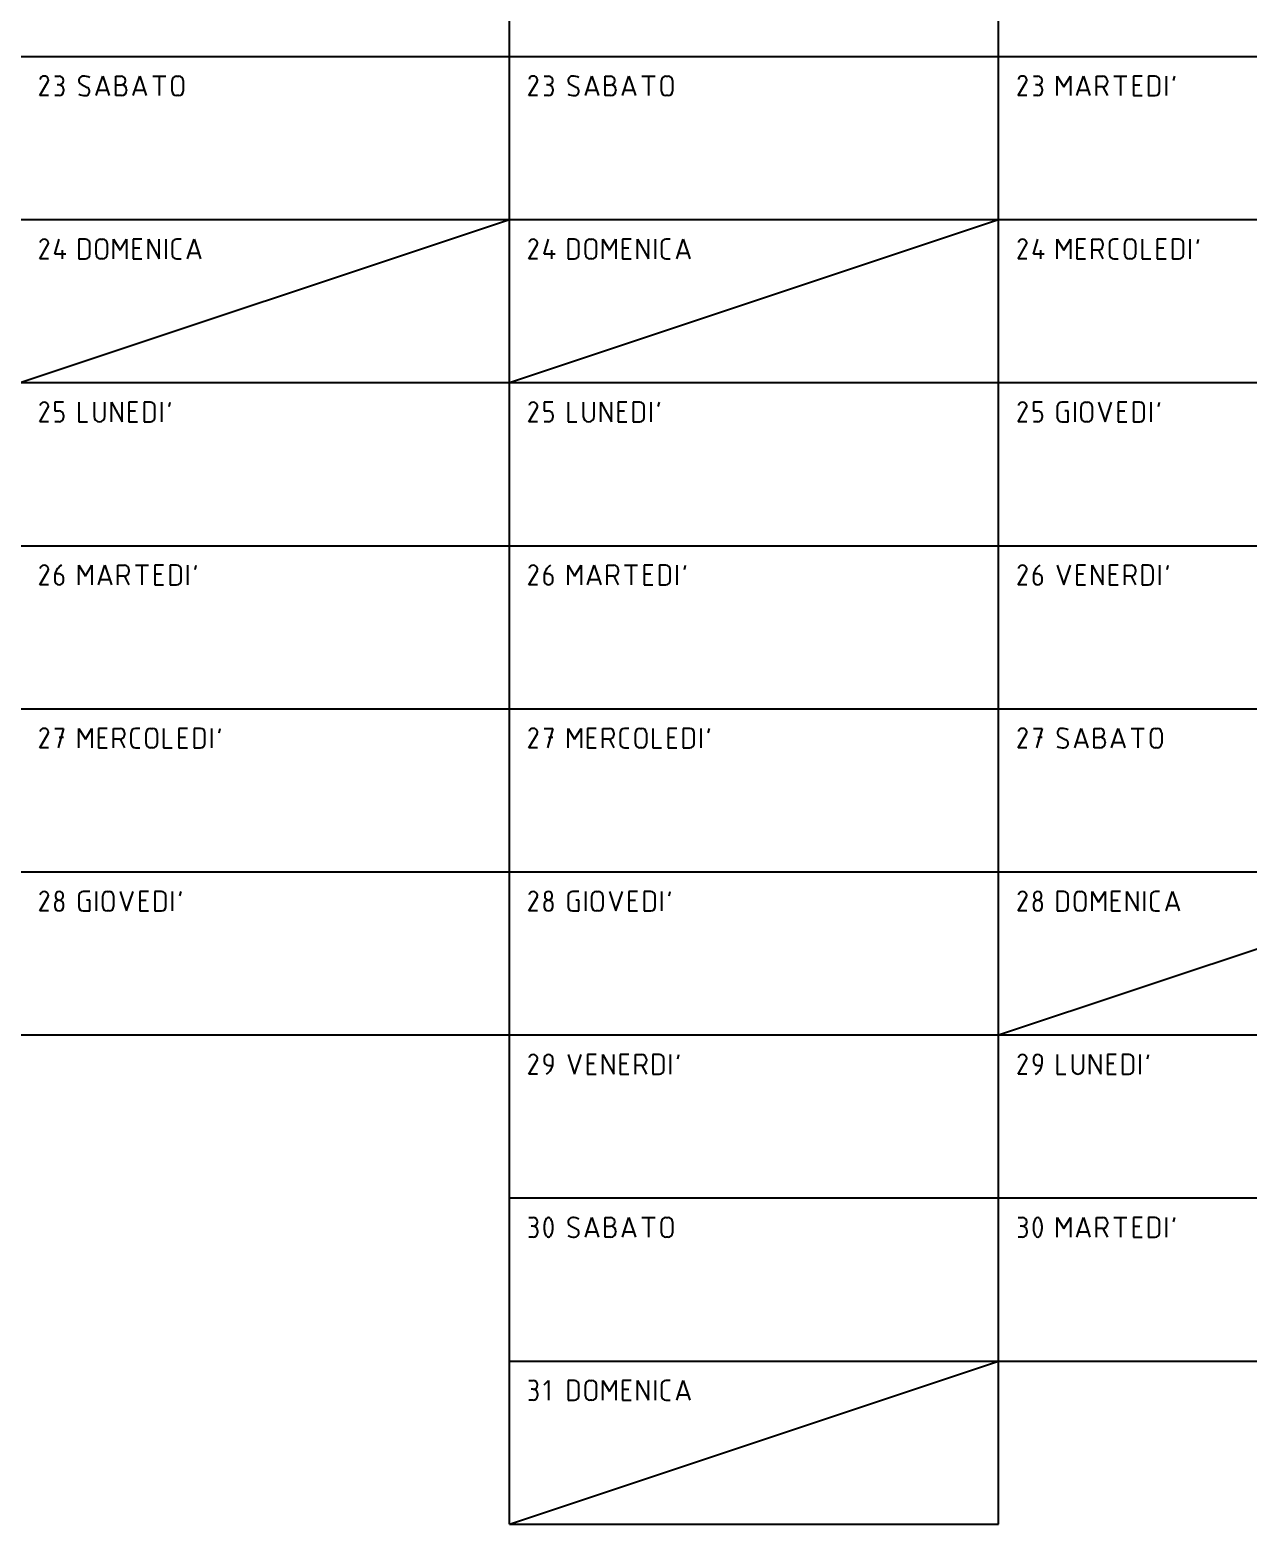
# Model space of a CAD drawing. Header units: millimetres. Extents: x 0 to 750, y -760 to 40.
# Drawn here: x 376.5 to 563.2, y -760 to -530.9 of the extents above; entities that cross this region are included whole.
import ezdxf

# ---------------------------------------------------------------- set-up
doc = ezdxf.new("R2010")
doc.units = ezdxf.units.MM
doc.layers.get('0').update_dxf_attribs({"lineweight": 40, "true_color": 0xffffff})

msp = doc.modelspace()

# ---------------------------------------------------------------- linework, layer by layer
for p, q in [((450, -535), (450, -510)), ((525, -535), (525, -510)), ((375, -535), (450, -535)), ((450, -560), (450, -535)), ((450, -535), (525, -535)), ((525, -560), (525, -535)), ((525, -535), (600, -535)), ((380.33, -538), (381, -538)), ((386.67, -541), (387.67, -538)), ((387.67, -538), (388.67, -541)), ((389.67, -541), (389.67, -538)), ((389.67, -538), (390.5, -538)), ((392.33, -541), (393.33, -538)), ((393.33, -538), (394.33, -541)), ((395.33, -538), (397.33, -538)), ((396.33, -538), (396.33, -541)), ((399, -538), (399.33, -538)), ((455.33, -538), (456, -538)), ((461.67, -541), (462.67, -538)), ((462.67, -538), (463.67, -541)), ((464.67, -541), (464.67, -538)), ((464.67, -538), (465.5, -538)), ((467.33, -541), (468.33, -538)), ((468.33, -538), (469.33, -541)), ((470.33, -538), (472.33, -538)), ((471.33, -538), (471.33, -541)), ((474, -538), (474.33, -538)), ((530.33, -538), (531, -538)), ((534, -541), (534, -538)), ((534, -538), (535, -539.67)), ((535, -539.67), (536, -538)), ((536, -538), (536, -541)), ((537, -541), (538, -538)), ((538, -538), (539, -541)), ((540, -541), (540, -538)), ((540, -538), (541, -538)), ((542.67, -538), (544.67, -538)), ((543.67, -538), (543.67, -541)), ((547, -538), (545.67, -538)), ((545.67, -538), (545.67, -541)), ((549, -538), (548, -538)), ((548, -538), (548, -541)), ((550.67, -538), (550.67, -541)), ((551.83, -538.67), (552, -538)), ((378, -541), (379.29, -538.78)), ((381, -539.33), (380.67, -539.33)), ((381.67, -540), (381.67, -540.33)), ((384.36, -539.26), (385.3, -539.74)), ((386.94, -540.17), (388.39, -540.17)), ((389.67, -539.33), (390.53, -539.33)), ((391.33, -540.13), (391.33, -540.2)), ((392.61, -540.17), (394.06, -540.17)), ((398.33, -540.33), (398.33, -538.67)), ((400, -538.67), (400, -540.33)), ((453, -541), (454.29, -538.78)), ((456, -539.33), (455.67, -539.33)), ((456.67, -540), (456.67, -540.33)), ((459.36, -539.26), (460.3, -539.74)), ((461.94, -540.17), (463.39, -540.17)), ((464.67, -539.33), (465.53, -539.33)), ((466.33, -540.13), (466.33, -540.2)), ((467.61, -540.17), (469.06, -540.17)), ((473.33, -540.33), (473.33, -538.67)), ((475, -538.67), (475, -540.33)), ((528, -541), (529.29, -538.78)), ((531, -539.33), (530.67, -539.33)), ((531.67, -540), (531.67, -540.33)), ((537.28, -540.17), (538.72, -540.17)), ((541, -539.67), (540, -539.67)), ((541, -539.67), (541.67, -541)), ((541.67, -538.67), (541.67, -539)), ((545.67, -539.33), (546.67, -539.33)), ((549.67, -540.33), (549.67, -538.67)), ((379.33, -541), (378, -541)), ((381, -541), (380.33, -541)), ((390.53, -541), (389.67, -541)), ((399.33, -541), (399, -541)), ((454.33, -541), (453, -541)), ((456, -541), (455.33, -541)), ((465.53, -541), (464.67, -541)), ((474.33, -541), (474, -541)), ((529.33, -541), (528, -541)), ((531, -541), (530.33, -541)), ((545.67, -541), (547, -541)), ((548, -541), (549, -541)), ((375, -585), (450, -560)), ((375, -560), (450, -560)), ((450, -585), (450, -560)), ((450, -585), (525, -560)), ((450, -560), (525, -560)), ((525, -585), (525, -560)), ((525, -560), (600, -560)), ((380.33, -565.33), (381, -563)), ((385, -563), (384, -563)), ((384, -563), (384, -566)), ((387.33, -563), (387.67, -563)), ((389.33, -566), (389.33, -563)), ((389.33, -563), (390.33, -564.67)), ((390.33, -564.67), (391.33, -563)), ((391.33, -563), (391.33, -566)), ((393.67, -563), (392.33, -563)), ((392.33, -563), (392.33, -566)), ((394.67, -566), (394.67, -563)), ((394.67, -563), (396.33, -566)), ((396.33, -566), (396.33, -563)), ((397.33, -563), (397.33, -566)), ((399.67, -563), (399, -563)), ((400.67, -566), (401.67, -563)), ((401.67, -563), (402.67, -566)), ((455.33, -565.33), (456, -563)), ((460, -563), (459, -563)), ((459, -563), (459, -566)), ((462.33, -563), (462.67, -563)), ((464.33, -566), (464.33, -563)), ((464.33, -563), (465.33, -564.67)), ((465.33, -564.67), (466.33, -563)), ((466.33, -563), (466.33, -566)), ((468.67, -563), (467.33, -563)), ((467.33, -563), (467.33, -566)), ((469.67, -566), (469.67, -563)), ((469.67, -563), (471.33, -566)), ((471.33, -566), (471.33, -563)), ((472.33, -563), (472.33, -566)), ((474.67, -563), (474, -563)), ((475.67, -566), (476.67, -563)), ((476.67, -563), (477.67, -566)), ((530.33, -565.33), (531, -563)), ((534, -566), (534, -563)), ((534, -563), (535, -564.67)), ((535, -564.67), (536, -563)), ((536, -563), (536, -566)), ((538.33, -563), (537, -563)), ((537, -563), (537, -566)), ((539.33, -566), (539.33, -563)), ((539.33, -563), (540.33, -563)), ((543.33, -563), (542.67, -563)), ((545, -563), (545.33, -563)), ((547, -563), (547, -566)), ((550.67, -563), (549.33, -563)), ((549.33, -563), (549.33, -566)), ((552.67, -563), (551.67, -563)), ((551.67, -563), (551.67, -566)), ((554.33, -563), (554.33, -566)), ((555.5, -563.67), (555.67, -563)), ((378, -566), (379.29, -563.78)), ((382, -565.33), (380.33, -565.33)), ((381.5, -566), (381.5, -564.67)), ((385.67, -565.33), (385.67, -563.67)), ((386.67, -565.33), (386.67, -563.67)), ((388.33, -563.67), (388.33, -565.33)), ((392.33, -564.33), (393.33, -564.33)), ((398.33, -563.67), (398.33, -565.33)), ((400.94, -565.17), (402.39, -565.17)), ((453, -566), (454.29, -563.78)), ((457, -565.33), (455.33, -565.33)), ((456.5, -566), (456.5, -564.67)), ((460.67, -565.33), (460.67, -563.67)), ((461.67, -565.33), (461.67, -563.67)), ((463.33, -563.67), (463.33, -565.33)), ((467.33, -564.33), (468.33, -564.33)), ((473.33, -563.67), (473.33, -565.33)), ((475.94, -565.17), (477.39, -565.17)), ((528, -566), (529.29, -563.78)), ((532, -565.33), (530.33, -565.33)), ((531.5, -566), (531.5, -564.67)), ((537, -564.33), (538, -564.33)), ((540.33, -564.67), (539.33, -564.67)), ((540.33, -564.67), (541, -566)), ((541, -563.67), (541, -564)), ((542, -563.67), (542, -565.33)), ((544.33, -565.33), (544.33, -563.67)), ((546, -563.67), (546, -565.33)), ((549.33, -564.33), (550.33, -564.33)), ((553.33, -565.33), (553.33, -563.67)), ((379.33, -566), (378, -566)), ((384, -566), (385, -566)), ((387.67, -566), (387.33, -566)), ((392.33, -566), (393.67, -566)), ((399, -566), (399.67, -566)), ((454.33, -566), (453, -566)), ((459, -566), (460, -566)), ((462.67, -566), (462.33, -566)), ((467.33, -566), (468.67, -566)), ((474, -566), (474.67, -566)), ((529.33, -566), (528, -566)), ((537, -566), (538.33, -566)), ((542.67, -566), (543.33, -566)), ((545.33, -566), (545, -566)), ((547, -566), (548.33, -566)), ((549.33, -566), (550.67, -566)), ((551.67, -566), (552.67, -566)), ((375, -585), (450, -585)), ((450, -610), (450, -585)), ((450, -585), (525, -585)), ((525, -610), (525, -585)), ((525, -585), (600, -585)), ((381.67, -588), (380.33, -588)), ((380.33, -588), (380.33, -589.33)), ((384, -588), (384, -591)), ((386.33, -588), (386.33, -590.17)), ((388, -590.17), (388, -588)), ((389, -591), (389, -588)), ((389, -588), (390.67, -591)), ((390.67, -591), (390.67, -588)), ((393, -588), (391.67, -588)), ((391.67, -588), (391.67, -591)), ((395, -588), (394, -588)), ((394, -588), (394, -591)), ((395.67, -590.33), (395.67, -588.67)), ((396.67, -588), (396.67, -591)), ((397.83, -588.67), (398, -588)), ((456.67, -588), (455.33, -588)), ((455.33, -588), (455.33, -589.33)), ((459, -588), (459, -591)), ((461.33, -588), (461.33, -590.17)), ((463, -590.17), (463, -588)), ((464, -591), (464, -588)), ((464, -588), (465.67, -591)), ((465.67, -591), (465.67, -588)), ((468, -588), (466.67, -588)), ((466.67, -588), (466.67, -591)), ((470, -588), (469, -588)), ((469, -588), (469, -591)), ((470.67, -590.33), (470.67, -588.67)), ((471.67, -588), (471.67, -591)), ((472.83, -588.67), (473, -588)), ((531.67, -588), (530.33, -588)), ((530.33, -588), (530.33, -589.33)), ((534, -588.67), (534, -590.33)), ((535.67, -588), (534.67, -588)), ((536.67, -588), (536.67, -591)), ((537.67, -590.33), (537.67, -588.67)), ((538.33, -588), (538.67, -588)), ((539.33, -588.67), (539.33, -590.33)), ((540.33, -588), (541.33, -591)), ((541.33, -591), (542.33, -588)), ((544.67, -588), (543.33, -588)), ((543.33, -588), (543.33, -591)), ((546.67, -588), (545.67, -588)), ((545.67, -588), (545.67, -591)), ((547.33, -590.33), (547.33, -588.67)), ((548.33, -588), (548.33, -591)), ((549.5, -588.67), (549.67, -588)), ((378, -591), (379.29, -588.78)), ((379.33, -591), (378, -591)), ((380.33, -589.33), (381, -589.33)), ((381, -591), (380.33, -591)), ((381.67, -590), (381.67, -590.33)), ((384, -591), (385.33, -591)), ((391.67, -589.33), (392.67, -589.33)), ((391.67, -591), (393, -591)), ((394, -591), (395, -591)), ((453, -591), (454.29, -588.78)), ((454.33, -591), (453, -591)), ((455.33, -589.33), (456, -589.33)), ((456, -591), (455.33, -591)), ((456.67, -590), (456.67, -590.33)), ((459, -591), (460.33, -591)), ((466.67, -589.33), (467.67, -589.33)), ((466.67, -591), (468, -591)), ((469, -591), (470, -591)), ((528, -591), (529.29, -588.78)), ((529.33, -591), (528, -591)), ((530.33, -589.33), (531, -589.33)), ((531, -591), (530.33, -591)), ((531.67, -590), (531.67, -590.33)), ((534.67, -591), (535.67, -591)), ((535.67, -589.33), (535.17, -589.33)), ((535.67, -591), (535.67, -589.33)), ((538.67, -591), (538.33, -591)), ((543.33, -589.33), (544.33, -589.33)), ((543.33, -591), (544.67, -591)), ((545.67, -591), (546.67, -591)), ((375, -610), (450, -610)), ((450, -635), (450, -610)), ((450, -610), (525, -610)), ((525, -635), (525, -610)), ((525, -610), (600, -610)), ((378, -616), (379.29, -613.78)), ((384, -616), (384, -613)), ((384, -613), (385, -614.67)), ((385, -614.67), (386, -613)), ((386, -613), (386, -616)), ((387, -616), (388, -613)), ((388, -613), (389, -616)), ((390, -616), (390, -613)), ((390, -613), (391, -613)), ((391.67, -613.67), (391.67, -614)), ((392.67, -613), (394.67, -613)), ((393.67, -613), (393.67, -616)), ((397, -613), (395.67, -613)), ((395.67, -613), (395.67, -616)), ((399, -613), (398, -613)), ((398, -613), (398, -616)), ((399.67, -615.33), (399.67, -613.67)), ((400.67, -613), (400.67, -616)), ((401.83, -613.67), (402, -613)), ((453, -616), (454.29, -613.78)), ((459, -616), (459, -613)), ((459, -613), (460, -614.67)), ((460, -614.67), (461, -613)), ((461, -613), (461, -616)), ((462, -616), (463, -613)), ((463, -613), (464, -616)), ((465, -616), (465, -613)), ((465, -613), (466, -613)), ((466.67, -613.67), (466.67, -614)), ((467.67, -613), (469.67, -613)), ((468.67, -613), (468.67, -616)), ((472, -613), (470.67, -613)), ((470.67, -613), (470.67, -616)), ((474, -613), (473, -613)), ((473, -613), (473, -616)), ((474.67, -615.33), (474.67, -613.67)), ((475.67, -613), (475.67, -616)), ((476.83, -613.67), (477, -613)), ((528, -616), (529.29, -613.78)), ((534, -613), (535, -616)), ((535, -616), (536, -613)), ((538.33, -613), (537, -613)), ((537, -613), (537, -616)), ((539.33, -616), (539.33, -613)), ((539.33, -613), (541, -616)), ((541, -616), (541, -613)), ((543.33, -613), (542, -613)), ((542, -613), (542, -616)), ((544.33, -616), (544.33, -613)), ((544.33, -613), (545.33, -613)), ((546, -613.67), (546, -614)), ((548, -613), (547, -613)), ((547, -613), (547, -616)), ((548.67, -615.33), (548.67, -613.67)), ((549.67, -613), (549.67, -616)), ((550.83, -613.67), (551, -613)), ((379.33, -616), (378, -616)), ((380.33, -614.73), (380.33, -615.33)), ((381, -614.33), (380.37, -614.33)), ((381.67, -615.33), (381.67, -615)), ((387.28, -615.17), (388.72, -615.17)), ((391, -614.67), (390, -614.67)), ((391, -614.67), (391.67, -616)), ((395.67, -614.33), (396.67, -614.33)), ((395.67, -616), (397, -616)), ((398, -616), (399, -616)), ((454.33, -616), (453, -616)), ((455.33, -614.73), (455.33, -615.33)), ((456, -614.33), (455.37, -614.33)), ((456.67, -615.33), (456.67, -615)), ((462.28, -615.17), (463.72, -615.17)), ((466, -614.67), (465, -614.67)), ((466, -614.67), (466.67, -616)), ((470.67, -614.33), (471.67, -614.33)), ((470.67, -616), (472, -616)), ((473, -616), (474, -616)), ((529.33, -616), (528, -616)), ((530.33, -614.73), (530.33, -615.33)), ((531, -614.33), (530.37, -614.33)), ((531.67, -615.33), (531.67, -615)), ((537, -614.33), (538, -614.33)), ((537, -616), (538.33, -616)), ((542, -614.33), (543, -614.33)), ((542, -616), (543.33, -616)), ((545.33, -614.67), (544.33, -614.67)), ((545.33, -614.67), (546, -616)), ((547, -616), (548, -616)), ((375, -635), (450, -635)), ((450, -660), (450, -635)), ((450, -635), (525, -635)), ((525, -660), (525, -635)), ((525, -635), (600, -635)), ((378, -641), (379.29, -638.78)), ((380.33, -638), (381.67, -638)), ((381.67, -638), (380.83, -641)), ((384, -641), (384, -638)), ((384, -638), (385, -639.67)), ((385, -639.67), (386, -638)), ((386, -638), (386, -641)), ((388.33, -638), (387, -638)), ((387, -638), (387, -641)), ((389.33, -641), (389.33, -638)), ((389.33, -638), (390.33, -638)), ((391, -638.67), (391, -639)), ((392, -638.67), (392, -640.33)), ((393.33, -638), (392.67, -638)), ((394.33, -640.33), (394.33, -638.67)), ((395, -638), (395.33, -638)), ((396, -638.67), (396, -640.33)), ((397, -638), (397, -641)), ((400.67, -638), (399.33, -638)), ((399.33, -638), (399.33, -641)), ((402.67, -638), (401.67, -638)), ((401.67, -638), (401.67, -641)), ((403.33, -640.33), (403.33, -638.67)), ((404.33, -638), (404.33, -641)), ((405.5, -638.67), (405.67, -638)), ((453, -641), (454.29, -638.78)), ((455.33, -638), (456.67, -638)), ((456.67, -638), (455.83, -641)), ((459, -641), (459, -638)), ((459, -638), (460, -639.67)), ((460, -639.67), (461, -638)), ((461, -638), (461, -641)), ((463.33, -638), (462, -638)), ((462, -638), (462, -641)), ((464.33, -641), (464.33, -638)), ((464.33, -638), (465.33, -638)), ((466, -638.67), (466, -639)), ((467, -638.67), (467, -640.33)), ((468.33, -638), (467.67, -638)), ((469.33, -640.33), (469.33, -638.67)), ((470, -638), (470.33, -638)), ((471, -638.67), (471, -640.33)), ((472, -638), (472, -641)), ((475.67, -638), (474.33, -638)), ((474.33, -638), (474.33, -641)), ((477.67, -638), (476.67, -638)), ((476.67, -638), (476.67, -641)), ((478.33, -640.33), (478.33, -638.67)), ((479.33, -638), (479.33, -641)), ((480.5, -638.67), (480.67, -638)), ((528, -641), (529.29, -638.78)), ((530.33, -638), (531.67, -638)), ((531.67, -638), (530.83, -641)), ((536.67, -641), (537.67, -638)), ((537.67, -638), (538.67, -641)), ((539.67, -641), (539.67, -638)), ((539.67, -638), (540.5, -638)), ((542.33, -641), (543.33, -638)), ((543.33, -638), (544.33, -641)), ((545.33, -638), (547.33, -638)), ((546.33, -638), (546.33, -641)), ((548.33, -640.33), (548.33, -638.67)), ((549, -638), (549.33, -638)), ((550, -638.67), (550, -640.33)), ((379.33, -641), (378, -641)), ((381, -639.33), (381.67, -639.33)), ((387, -639.33), (388, -639.33)), ((387, -641), (388.33, -641)), ((390.33, -639.67), (389.33, -639.67)), ((390.33, -639.67), (391, -641)), ((392.67, -641), (393.33, -641)), ((395.33, -641), (395, -641)), ((397, -641), (398.33, -641)), ((399.33, -639.33), (400.33, -639.33)), ((399.33, -641), (400.67, -641)), ((401.67, -641), (402.67, -641)), ((454.33, -641), (453, -641)), ((456, -639.33), (456.67, -639.33)), ((462, -639.33), (463, -639.33)), ((462, -641), (463.33, -641)), ((465.33, -639.67), (464.33, -639.67)), ((465.33, -639.67), (466, -641)), ((467.67, -641), (468.33, -641)), ((470.33, -641), (470, -641)), ((472, -641), (473.33, -641)), ((474.33, -639.33), (475.33, -639.33)), ((474.33, -641), (475.67, -641)), ((476.67, -641), (477.67, -641)), ((529.33, -641), (528, -641)), ((531, -639.33), (531.67, -639.33)), ((534.36, -639.26), (535.3, -639.74)), ((536.94, -640.17), (538.39, -640.17)), ((539.67, -639.33), (540.53, -639.33)), ((540.53, -641), (539.67, -641)), ((541.33, -640.13), (541.33, -640.2)), ((542.61, -640.17), (544.06, -640.17)), ((549.33, -641), (549, -641)), ((375, -660), (450, -660)), ((450, -685), (450, -660)), ((450, -660), (525, -660)), ((525, -685), (525, -660)), ((525, -685), (600, -660)), ((525, -660), (600, -660)), ((378, -666), (379.29, -663.78)), ((380.42, -663.58), (380.42, -663.75)), ((381.58, -663.75), (381.58, -663.58)), ((384, -663.67), (384, -665.33)), ((385.67, -663), (384.67, -663)), ((386.67, -663), (386.67, -666)), ((387.67, -665.33), (387.67, -663.67)), ((388.33, -663), (388.67, -663)), ((389.33, -663.67), (389.33, -665.33)), ((390.33, -663), (391.33, -666)), ((391.33, -666), (392.33, -663)), ((394.67, -663), (393.33, -663)), ((393.33, -663), (393.33, -666)), ((396.67, -663), (395.67, -663)), ((395.67, -663), (395.67, -666)), ((397.33, -665.33), (397.33, -663.67)), ((398.33, -663), (398.33, -666)), ((399.5, -663.67), (399.67, -663)), ((453, -666), (454.29, -663.78)), ((455.42, -663.58), (455.42, -663.75)), ((456.58, -663.75), (456.58, -663.58)), ((459, -663.67), (459, -665.33)), ((460.67, -663), (459.67, -663)), ((461.67, -663), (461.67, -666)), ((462.67, -665.33), (462.67, -663.67)), ((463.33, -663), (463.67, -663)), ((464.33, -663.67), (464.33, -665.33)), ((465.33, -663), (466.33, -666)), ((466.33, -666), (467.33, -663)), ((469.67, -663), (468.33, -663)), ((468.33, -663), (468.33, -666)), ((471.67, -663), (470.67, -663)), ((470.67, -663), (470.67, -666)), ((472.33, -665.33), (472.33, -663.67)), ((473.33, -663), (473.33, -666)), ((474.5, -663.67), (474.67, -663)), ((528, -666), (529.29, -663.78)), ((530.42, -663.58), (530.42, -663.75)), ((531.58, -663.75), (531.58, -663.58)), ((535, -663), (534, -663)), ((534, -663), (534, -666)), ((535.67, -665.33), (535.67, -663.67)), ((536.67, -665.33), (536.67, -663.67)), ((537.33, -663), (537.67, -663)), ((538.33, -663.67), (538.33, -665.33)), ((539.33, -666), (539.33, -663)), ((539.33, -663), (540.33, -664.67)), ((540.33, -664.67), (541.33, -663)), ((541.33, -663), (541.33, -666)), ((543.67, -663), (542.33, -663)), ((542.33, -663), (542.33, -666)), ((544.67, -666), (544.67, -663)), ((544.67, -663), (546.33, -666)), ((546.33, -666), (546.33, -663)), ((547.33, -663), (547.33, -666)), ((548.33, -663.67), (548.33, -665.33)), ((549.67, -663), (549, -663)), ((550.67, -666), (551.67, -663)), ((551.67, -663), (552.67, -666)), ((379.33, -666), (378, -666)), ((380.33, -665), (380.33, -665.33)), ((381.67, -665.33), (381.67, -665)), ((384.67, -666), (385.67, -666)), ((385.67, -664.33), (385.17, -664.33)), ((385.67, -666), (385.67, -664.33)), ((388.67, -666), (388.33, -666)), ((393.33, -664.33), (394.33, -664.33)), ((393.33, -666), (394.67, -666)), ((395.67, -666), (396.67, -666)), ((454.33, -666), (453, -666)), ((455.33, -665), (455.33, -665.33)), ((456.67, -665.33), (456.67, -665)), ((459.67, -666), (460.67, -666)), ((460.67, -664.33), (460.17, -664.33)), ((460.67, -666), (460.67, -664.33)), ((463.67, -666), (463.33, -666)), ((468.33, -664.33), (469.33, -664.33)), ((468.33, -666), (469.67, -666)), ((470.67, -666), (471.67, -666)), ((529.33, -666), (528, -666)), ((530.33, -665), (530.33, -665.33)), ((531.67, -665.33), (531.67, -665)), ((534, -666), (535, -666)), ((537.67, -666), (537.33, -666)), ((542.33, -664.33), (543.33, -664.33)), ((542.33, -666), (543.67, -666)), ((549, -666), (549.67, -666)), ((550.94, -665.17), (552.39, -665.17)), ((375, -685), (450, -685)), ((450, -710), (450, -685)), ((450, -685), (525, -685)), ((525, -710), (525, -685)), ((525, -685), (600, -685)), ((453, -691), (454.29, -688.78)), ((455.33, -688.67), (455.33, -689)), ((456.67, -689.27), (456.67, -688.67)), ((459, -688), (460, -691)), ((460, -691), (461, -688)), ((463.33, -688), (462, -688)), ((462, -688), (462, -691)), ((462, -689.33), (463, -689.33)), ((464.33, -691), (464.33, -688)), ((464.33, -688), (466, -691)), ((466, -691), (466, -688)), ((468.33, -688), (467, -688)), ((467, -688), (467, -691)), ((467, -689.33), (468, -689.33)), ((469.33, -691), (469.33, -688)), ((469.33, -688), (470.33, -688)), ((471, -688.67), (471, -689)), ((473, -688), (472, -688)), ((472, -688), (472, -691)), ((473.67, -690.33), (473.67, -688.67)), ((474.67, -688), (474.67, -691)), ((475.83, -688.67), (476, -688)), ((528, -691), (529.29, -688.78)), ((530.33, -688.67), (530.33, -689)), ((531.67, -689.27), (531.67, -688.67)), ((534, -688), (534, -691)), ((536.33, -688), (536.33, -690.17)), ((538, -690.17), (538, -688)), ((539, -691), (539, -688)), ((539, -688), (540.67, -691)), ((540.67, -691), (540.67, -688)), ((543, -688), (541.67, -688)), ((541.67, -688), (541.67, -691)), ((541.67, -689.33), (542.67, -689.33)), ((545, -688), (544, -688)), ((544, -688), (544, -691)), ((545.67, -690.33), (545.67, -688.67)), ((546.67, -688), (546.67, -691)), ((547.83, -688.67), (548, -688)), ((454.33, -691), (453, -691)), ((456, -689.67), (456.63, -689.67)), ((462, -691), (463.33, -691)), ((467, -691), (468.33, -691)), ((470.33, -689.67), (469.33, -689.67)), ((470.33, -689.67), (471, -691)), ((472, -691), (473, -691)), ((529.33, -691), (528, -691)), ((531, -689.67), (531.63, -689.67)), ((534, -691), (535.33, -691)), ((541.67, -691), (543, -691)), ((544, -691), (545, -691)), ((450, -735), (450, -710)), ((450, -710), (525, -710)), ((525, -735), (525, -710)), ((525, -710), (600, -710)), ((453, -713), (453.67, -713)), ((453.67, -714.33), (453.33, -714.33)), ((459.36, -714.26), (460.3, -714.74)), ((461.67, -716), (462.67, -713)), ((462.67, -713), (463.67, -716)), ((464.67, -716), (464.67, -713)), ((464.67, -713), (465.5, -713)), ((464.67, -714.33), (465.53, -714.33)), ((467.33, -716), (468.33, -713)), ((468.33, -713), (469.33, -716)), ((470.33, -713), (472.33, -713)), ((471.33, -713), (471.33, -716)), ((473.33, -715.33), (473.33, -713.67)), ((474, -713), (474.33, -713)), ((475, -713.67), (475, -715.33)), ((528, -713), (528.67, -713)), ((528.67, -714.33), (528.33, -714.33)), ((534, -716), (534, -713)), ((534, -713), (535, -714.67)), ((535, -714.67), (536, -713)), ((536, -713), (536, -716)), ((537, -716), (538, -713)), ((538, -713), (539, -716)), ((540, -716), (540, -713)), ((540, -713), (541, -713)), ((541, -714.67), (540, -714.67)), ((541, -714.67), (541.67, -716)), ((541.67, -713.67), (541.67, -714)), ((542.67, -713), (544.67, -713)), ((543.67, -713), (543.67, -716)), ((547, -713), (545.67, -713)), ((545.67, -713), (545.67, -716)), ((545.67, -714.33), (546.67, -714.33)), ((549, -713), (548, -713)), ((548, -713), (548, -716)), ((549.67, -715.33), (549.67, -713.67)), ((550.67, -713), (550.67, -716)), ((551.83, -713.67), (552, -713)), ((453.67, -716), (453, -716)), ((454.33, -715), (454.33, -715.33)), ((461.94, -715.17), (463.39, -715.17)), ((465.53, -716), (464.67, -716)), ((466.33, -715.13), (466.33, -715.2)), ((467.61, -715.17), (469.06, -715.17)), ((474.33, -716), (474, -716)), ((528.67, -716), (528, -716)), ((529.33, -715), (529.33, -715.33)), ((537.28, -715.17), (538.72, -715.17)), ((545.67, -716), (547, -716)), ((548, -716), (549, -716)), ((450, -760), (450, -735)), ((450, -760), (525, -735)), ((450, -735), (525, -735)), ((525, -760), (525, -735)), ((525, -735), (600, -735)), ((453, -738), (453.67, -738)), ((453.67, -739.33), (453.33, -739.33)), ((455.33, -738.67), (456, -738)), ((456, -738), (456, -741)), ((460, -738), (459, -738)), ((459, -738), (459, -741)), ((460.67, -740.33), (460.67, -738.67)), ((461.67, -740.33), (461.67, -738.67)), ((462.33, -738), (462.67, -738)), ((463.33, -738.67), (463.33, -740.33)), ((464.33, -741), (464.33, -738)), ((464.33, -738), (465.33, -739.67)), ((465.33, -739.67), (466.33, -738)), ((466.33, -738), (466.33, -741)), ((468.67, -738), (467.33, -738)), ((467.33, -738), (467.33, -741)), ((467.33, -739.33), (468.33, -739.33)), ((469.67, -741), (469.67, -738)), ((469.67, -738), (471.33, -741)), ((471.33, -741), (471.33, -738)), ((472.33, -738), (472.33, -741)), ((473.33, -738.67), (473.33, -740.33)), ((474.67, -738), (474, -738)), ((475.67, -741), (476.67, -738)), ((476.67, -738), (477.67, -741)), ((453.67, -741), (453, -741)), ((454.33, -740), (454.33, -740.33)), ((459, -741), (460, -741)), ((462.67, -741), (462.33, -741)), ((467.33, -741), (468.67, -741)), ((474, -741), (474.67, -741)), ((475.94, -740.17), (477.39, -740.17)), ((450, -760), (525, -760))]:
    msp.add_line(p, q)
for centre, radius, start, end in [((378.67, -538.67), 0.667, 14.48, 165.5), ((381, -538.67), 0.667, 270, 90), ((384.67, -538.67), 0.667, 90, 243), ((384.67, -540.21), 2.21, 63.07, 90), ((390.5, -538.67), 0.667, 270, 90), ((399, -538.67), 0.667, 90, 180), ((399.33, -538.67), 0.667, 0, 90), ((453.67, -538.67), 0.667, 14.48, 165.5), ((456, -538.67), 0.667, 270, 90), ((459.67, -538.67), 0.667, 90, 243), ((459.67, -540.21), 2.21, 63.07, 90), ((465.5, -538.67), 0.667, 270, 90), ((474, -538.67), 0.667, 90, 180), ((474.33, -538.67), 0.667, 0, 90), ((528.67, -538.67), 0.667, 14.48, 165.5), ((531, -538.67), 0.667, 270, 90), ((541, -538.67), 0.667, 0, 90), ((549, -538.67), 0.667, 0, 90), ((379, -538.62), 0.333, 329.8, 20.53), ((381, -540), 0.667, 0, 90), ((381, -540.33), 0.667, 270, 0), ((385, -540.33), 0.667, 270, 62.98), ((390.53, -540.13), 0.8, 0, 90), ((390.53, -540.2), 0.8, 270, 0), ((399, -540.33), 0.667, 180, 270), ((399.33, -540.33), 0.667, 270, 0), ((454, -538.62), 0.333, 329.8, 20.53), ((456, -540), 0.667, 0, 90), ((456, -540.33), 0.667, 270, 0), ((460, -540.33), 0.667, 270, 62.98), ((465.53, -540.13), 0.8, 0, 90), ((465.53, -540.2), 0.8, 270, 0), ((474, -540.33), 0.667, 180, 270), ((474.33, -540.33), 0.667, 270, 0), ((529, -538.62), 0.333, 329.8, 20.53), ((531, -540), 0.667, 0, 90), ((531, -540.33), 0.667, 270, 0), ((541, -539), 0.667, 270, 0), ((549, -540.33), 0.667, 270, 0), ((385, -538.79), 2.21, 243.1, 270), ((460, -538.79), 2.21, 243.1, 270), ((378.67, -563.67), 0.667, 14.48, 165.5), ((379, -563.62), 0.333, 329.8, 20.53), ((385, -563.67), 0.667, 0, 90), ((387.33, -563.67), 0.667, 90, 180), ((387.67, -563.67), 0.667, 0, 90), ((399, -563.67), 0.667, 90, 180), ((453.67, -563.67), 0.667, 14.48, 165.5), ((454, -563.62), 0.333, 329.8, 20.53), ((460, -563.67), 0.667, 0, 90), ((462.33, -563.67), 0.667, 90, 180), ((462.67, -563.67), 0.667, 0, 90), ((474, -563.67), 0.667, 90, 180), ((528.67, -563.67), 0.667, 14.48, 165.5), ((529, -563.62), 0.333, 329.8, 20.53), ((540.33, -563.67), 0.667, 0, 90), ((542.67, -563.67), 0.667, 90, 180), ((545, -563.67), 0.667, 90, 180), ((545.33, -563.67), 0.667, 0, 90), ((552.67, -563.67), 0.667, 0, 90), ((385, -565.33), 0.667, 270, 0), ((387.33, -565.33), 0.667, 180, 270), ((387.67, -565.33), 0.667, 270, 0), ((399, -565.33), 0.667, 180, 270), ((460, -565.33), 0.667, 270, 0), ((462.33, -565.33), 0.667, 180, 270), ((462.67, -565.33), 0.667, 270, 0), ((474, -565.33), 0.667, 180, 270), ((540.33, -564), 0.667, 270, 0), ((542.67, -565.33), 0.667, 180, 270), ((545, -565.33), 0.667, 180, 270), ((545.33, -565.33), 0.667, 270, 0), ((552.67, -565.33), 0.667, 270, 0), ((378.67, -588.67), 0.667, 14.48, 165.5), ((379, -588.62), 0.333, 329.8, 20.53), ((395, -588.67), 0.667, 0, 90), ((453.67, -588.67), 0.667, 14.48, 165.5), ((454, -588.62), 0.333, 329.8, 20.53), ((470, -588.67), 0.667, 0, 90), ((528.67, -588.67), 0.667, 14.48, 165.5), ((529, -588.62), 0.333, 329.8, 20.53), ((534.67, -588.67), 0.667, 90, 180), ((538.33, -588.67), 0.667, 90, 180), ((538.67, -588.67), 0.667, 0, 90), ((546.67, -588.67), 0.667, 0, 90), ((381, -590), 0.667, 0, 90), ((381, -590.33), 0.667, 270, 0), ((387.17, -590.17), 0.833, 180, 0), ((395, -590.33), 0.667, 270, 0), ((456, -590), 0.667, 0, 90), ((456, -590.33), 0.667, 270, 0), ((462.17, -590.17), 0.833, 180, 0), ((470, -590.33), 0.667, 270, 0), ((531, -590), 0.667, 0, 90), ((531, -590.33), 0.667, 270, 0), ((534.67, -590.33), 0.667, 180, 270), ((538.33, -590.33), 0.667, 180, 270), ((538.67, -590.33), 0.667, 270, 0), ((546.67, -590.33), 0.667, 270, 0), ((378.67, -613.67), 0.667, 14.48, 165.5), ((379, -613.62), 0.333, 329.8, 20.53), ((382.33, -614.73), 2, 120, 180), ((391, -613.67), 0.667, 0, 90), ((399, -613.67), 0.667, 0, 90), ((453.67, -613.67), 0.667, 14.48, 165.5), ((454, -613.62), 0.333, 329.8, 20.53), ((457.33, -614.73), 2, 120, 180), ((466, -613.67), 0.667, 0, 90), ((474, -613.67), 0.667, 0, 90), ((528.67, -613.67), 0.667, 14.48, 165.5), ((529, -613.62), 0.333, 329.8, 20.53), ((532.33, -614.73), 2, 120, 180), ((545.33, -613.67), 0.667, 0, 90), ((548, -613.67), 0.667, 0, 90), ((381, -615.33), 0.667, 180, 0), ((381, -615), 0.667, 0, 90), ((391, -614), 0.667, 270, 0), ((399, -615.33), 0.667, 270, 0), ((456, -615.33), 0.667, 180, 0), ((456, -615), 0.667, 0, 90), ((466, -614), 0.667, 270, 0), ((474, -615.33), 0.667, 270, 0), ((531, -615.33), 0.667, 180, 0), ((531, -615), 0.667, 0, 90), ((545.33, -614), 0.667, 270, 0), ((548, -615.33), 0.667, 270, 0), ((378.67, -638.67), 0.667, 14.48, 165.5), ((379, -638.62), 0.333, 329.8, 20.53), ((390.33, -638.67), 0.667, 0, 90), ((390.33, -639), 0.667, 270, 0), ((392.67, -638.67), 0.667, 90, 180), ((395, -638.67), 0.667, 90, 180), ((395.33, -638.67), 0.667, 0, 90), ((402.67, -638.67), 0.667, 0, 90), ((453.67, -638.67), 0.667, 14.48, 165.5), ((454, -638.62), 0.333, 329.8, 20.53), ((465.33, -638.67), 0.667, 0, 90), ((465.33, -639), 0.667, 270, 0), ((467.67, -638.67), 0.667, 90, 180), ((470, -638.67), 0.667, 90, 180), ((470.33, -638.67), 0.667, 0, 90), ((477.67, -638.67), 0.667, 0, 90), ((528.67, -638.67), 0.667, 14.48, 165.5), ((529, -638.62), 0.333, 329.8, 20.53), ((534.67, -638.67), 0.667, 90, 243), ((534.67, -640.21), 2.21, 63.07, 90), ((540.5, -638.67), 0.667, 270, 90), ((549, -638.67), 0.667, 90, 180), ((549.33, -638.67), 0.667, 0, 90), ((392.67, -640.33), 0.667, 180, 270), ((395, -640.33), 0.667, 180, 270), ((395.33, -640.33), 0.667, 270, 0), ((402.67, -640.33), 0.667, 270, 0), ((467.67, -640.33), 0.667, 180, 270), ((470, -640.33), 0.667, 180, 270), ((470.33, -640.33), 0.667, 270, 0), ((477.67, -640.33), 0.667, 270, 0), ((535, -638.79), 2.21, 243.1, 270), ((535, -640.33), 0.667, 270, 62.98), ((540.53, -640.13), 0.8, 0, 90), ((540.53, -640.2), 0.8, 270, 0), ((549, -640.33), 0.667, 180, 270), ((549.33, -640.33), 0.667, 270, 0), ((378.67, -663.67), 0.667, 14.48, 165.5), ((379, -663.62), 0.333, 329.8, 20.53), ((381, -663.58), 0.583, 0, 180), ((381, -663.75), 0.583, 180, 0), ((384.67, -663.67), 0.667, 90, 180), ((388.33, -663.67), 0.667, 90, 180), ((388.67, -663.67), 0.667, 0, 90), ((396.67, -663.67), 0.667, 0, 90), ((453.67, -663.67), 0.667, 14.48, 165.5), ((454, -663.62), 0.333, 329.8, 20.53), ((456, -663.58), 0.583, 0, 180), ((456, -663.75), 0.583, 180, 0), ((459.67, -663.67), 0.667, 90, 180), ((463.33, -663.67), 0.667, 90, 180), ((463.67, -663.67), 0.667, 0, 90), ((471.67, -663.67), 0.667, 0, 90), ((528.67, -663.67), 0.667, 14.48, 165.5), ((529, -663.62), 0.333, 329.8, 20.53), ((531, -663.58), 0.583, 0, 180), ((531, -663.75), 0.583, 180, 0), ((535, -663.67), 0.667, 0, 90), ((537.33, -663.67), 0.667, 90, 180), ((537.67, -663.67), 0.667, 0, 90), ((549, -663.67), 0.667, 90, 180), ((381, -665), 0.667, 0, 180), ((381, -665.33), 0.667, 180, 0), ((384.67, -665.33), 0.667, 180, 270), ((388.33, -665.33), 0.667, 180, 270), ((388.67, -665.33), 0.667, 270, 0), ((396.67, -665.33), 0.667, 270, 0), ((456, -665), 0.667, 0, 180), ((456, -665.33), 0.667, 180, 0), ((459.67, -665.33), 0.667, 180, 270), ((463.33, -665.33), 0.667, 180, 270), ((463.67, -665.33), 0.667, 270, 0), ((471.67, -665.33), 0.667, 270, 0), ((531, -665), 0.667, 0, 180), ((531, -665.33), 0.667, 180, 0), ((535, -665.33), 0.667, 270, 0), ((537.33, -665.33), 0.667, 180, 270), ((537.67, -665.33), 0.667, 270, 0), ((549, -665.33), 0.667, 180, 270), ((453.67, -688.67), 0.667, 14.48, 165.5), ((454, -688.62), 0.333, 329.8, 20.53), ((456, -688.67), 0.667, 0, 180), ((456, -689), 0.667, 180, 270), ((454.67, -689.27), 2, 300, 0), ((470.33, -688.67), 0.667, 0, 90), ((470.33, -689), 0.667, 270, 0), ((473, -688.67), 0.667, 0, 90), ((528.67, -688.67), 0.667, 14.48, 165.5), ((529, -688.62), 0.333, 329.8, 20.53), ((531, -688.67), 0.667, 0, 180), ((531, -689), 0.667, 180, 270), ((529.67, -689.27), 2, 300, 0), ((545, -688.67), 0.667, 0, 90), ((473, -690.33), 0.667, 270, 0), ((537.17, -690.17), 0.833, 180, 0), ((545, -690.33), 0.667, 270, 0), ((453.67, -713.67), 0.667, 270, 90), ((453.67, -715), 0.667, 0, 90), ((458.47, -714.49), 3.13, 167.9, 180.2), ((458.47, -714.51), 3.13, 179.8, 192.1), ((456.98, -714.13), 1.6, 143.2, 169.5), ((456, -713.36), 0.363, 32.76, 147.2), ((455.02, -714.13), 1.6, 10.51, 36.77), ((453.53, -714.49), 3.13, 359.8, 12.09), ((453.53, -714.51), 3.13, 347.9, 0.1885), ((459.67, -713.67), 0.667, 90, 243), ((459.67, -715.21), 2.21, 63.07, 90), ((465.5, -713.67), 0.667, 270, 90), ((465.53, -715.13), 0.8, 0, 90), ((474, -713.67), 0.667, 90, 180), ((474.33, -713.67), 0.667, 0, 90), ((528.67, -713.67), 0.667, 270, 90), ((528.67, -715), 0.667, 0, 90), ((533.47, -714.49), 3.14, 167.9, 180.2), ((533.47, -714.51), 3.14, 179.8, 192.1), ((531.98, -714.13), 1.6, 143.2, 169.5), ((531, -713.36), 0.363, 32.76, 147.2), ((530.02, -714.13), 1.6, 10.51, 36.77), ((528.53, -714.49), 3.14, 359.8, 12.09), ((528.53, -714.51), 3.13, 347.9, 0.1885), ((541, -713.67), 0.667, 0, 90), ((541, -714), 0.667, 270, 0), ((549, -713.67), 0.667, 0, 90), ((453.67, -715.33), 0.667, 270, 0), ((456.98, -714.87), 1.6, 190.5, 216.8), ((456, -715.64), 0.363, 212.8, 327.2), ((455.02, -714.87), 1.6, 323.2, 349.5), ((460, -713.79), 2.21, 243.1, 270), ((460, -715.33), 0.667, 270, 62.98), ((465.53, -715.2), 0.8, 270, 0), ((474, -715.33), 0.667, 180, 270), ((474.33, -715.33), 0.667, 270, 0), ((528.67, -715.33), 0.667, 270, 0), ((531.98, -714.87), 1.6, 190.5, 216.8), ((531, -715.64), 0.363, 212.8, 327.2), ((530.02, -714.87), 1.6, 323.2, 349.5), ((549, -715.33), 0.667, 270, 0), ((453.67, -738.67), 0.667, 270, 90), ((453.67, -740), 0.667, 0, 90), ((460, -738.67), 0.667, 0, 90), ((462.33, -738.67), 0.667, 90, 180), ((462.67, -738.67), 0.667, 0, 90), ((474, -738.67), 0.667, 90, 180), ((453.67, -740.33), 0.667, 270, 0), ((460, -740.33), 0.667, 270, 0), ((462.33, -740.33), 0.667, 180, 270), ((462.67, -740.33), 0.667, 270, 0), ((474, -740.33), 0.667, 180, 270)]:
    msp.add_arc(centre, radius, start, end)

doc.saveas('drawing.dxf')
